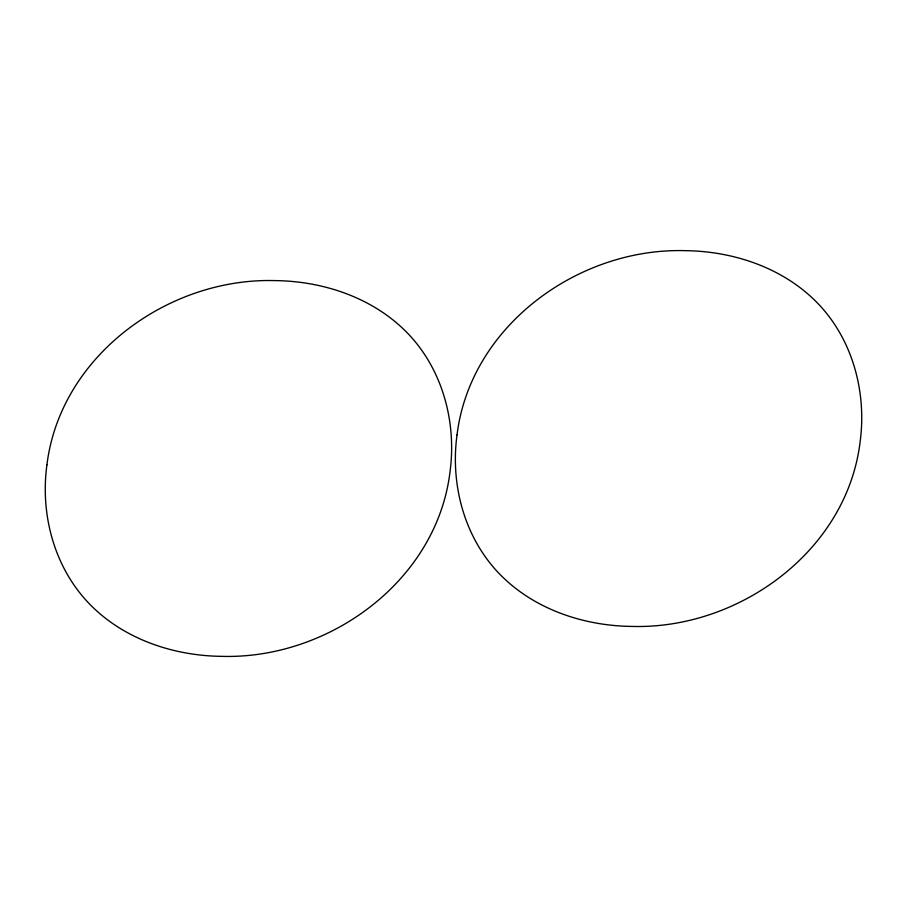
<?xml version="1.0" encoding="UTF-8"?>
<svg xmlns="http://www.w3.org/2000/svg" width="907" height="907" viewBox="0 0 907 907"><rect width="100%" height="100%" fill="white"/><g stroke="black" fill="none" stroke-linecap="round" stroke-linejoin="round"><path stroke-width="1.36" d="M46.915 464.894C40.418 512.602 53.15 563.508 85.587 599.754C119.803 637.848 171.582 655.84 221.932 656.351C328.629 659.4 436.63 581.183 449.985 472.059C456.482 424.351 443.75 373.446 411.313 337.2C377.097 299.106 325.307 281.113 274.957 280.603C168.26 277.553 60.27 355.771 46.915 464.894M457.015 434.952C450.518 482.66 463.25 533.565 495.687 569.823C529.903 607.905 581.693 625.898 632.043 626.42C738.74 629.469 846.73 551.241 860.085 442.117C866.582 394.409 853.85 343.504 821.413 307.258C787.197 269.164 735.418 251.171 685.068 250.661C578.371 247.611 470.37 325.84 457.015 434.952"/></g></svg>
